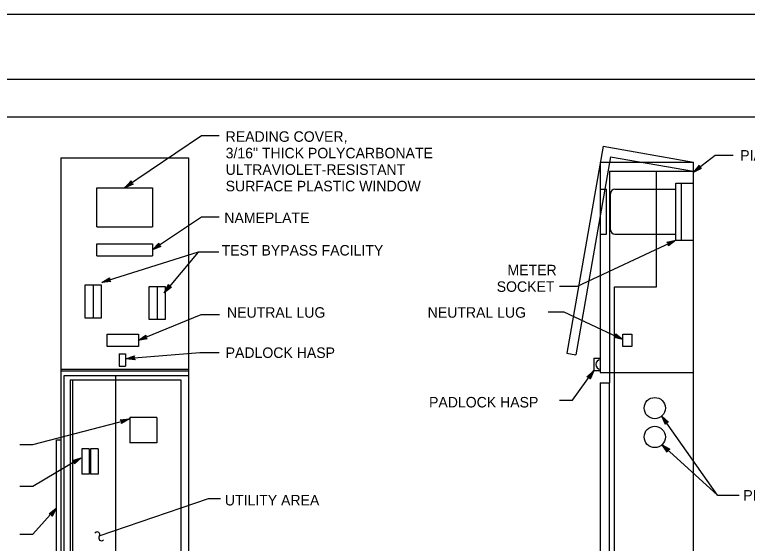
# Model space of a CAD drawing. Extents: x -894 to 866, y -472 to 714.
# Drawn here: x -618.7 to -130.6, y 361.4 to 713.6 of the extents above; entities that cross this region are included whole.
import ezdxf

# ---------------------------------------------------------------- set-up
doc = ezdxf.new("R2010")
doc.units = 0
for name, color, linetype in [('border_PLOTTING-ELEMENTS', 7, 'Continuous'), ('border_rw_22x34_Cut_Lines', 7, 'Continuous'), ('border_SHEET', 7, 'Continuous'), ('es_CELL-anno', 7, 'Continuous'), ('es_DETAIL', 7, 'Continuous')]:
    doc.layers.add(name, color=color, linetype=linetype)

msp = doc.modelspace()

# ---------------------------------------------------------------- linework, layer by layer
at = {"layer": 'border_PLOTTING-ELEMENTS'}
for points in [[(-894.04, -472.44), (865.96, -472.44), (865.96, 713.56), (-894.04, 713.56)], [(-864.04, 670.56), (835.96, 670.56), (835.96, -429.44), (-864.04, -429.44)]]:
    msp.add_lwpolyline(points, close=True, dxfattribs=at)
at = {"layer": 'border_rw_22x34_Cut_Lines'}
msp.add_lwpolyline([(-864.04, 670.56), (835.96, 670.56), (835.96, -429.44), (-864.04, -429.44)], close=True, dxfattribs=at)
at = {"layer": 'border_SHEET'}
msp.add_line((-814.04, 645.56), (810.96, 645.56), dxfattribs=at)
at = {"layer": 'es_CELL-anno'}
for p, q in [((-162.72, 613.35), (-166.54, 608.53)), ((-166.54, 608.53), (-161.04, 611.28)), ((-162.66, 612.94), (-165.46, 609.4)), ((-165.45, 609.4), (-161.45, 611.41)), ((-162.62, 612.51), (-164.39, 610.27)), ((-164.39, 610.27), (-161.8, 611.56)), ((-162.54, 612.13), (-163.32, 611.14)), ((-163.32, 611.14), (-162.21, 611.7)), ((-162.5, 611.8), (-162.72, 613.35)), ((-162.72, 613.35), (-162.72, 613.35)), ((-161.04, 611.28), (-162.5, 611.8)), ((-161.04, 611.28), (-161.04, 611.28)), ((-166.54, 608.53), (-166.54, 608.53)), ((-545.4, 598.27), (-541.19, 602.75)), ((-539.69, 600.54), (-545.4, 598.27)), ((-540.07, 600.72), (-544.26, 599.05)), ((-544.25, 599.06), (-541.18, 602.32)), ((-543.12, 599.83), (-541.14, 601.93)), ((-540.46, 600.88), (-543.12, 599.83)), ((-541.98, 600.6), (-541.13, 601.51)), ((-540.8, 601.07), (-541.98, 600.6)), ((-541.19, 602.75), (-541.19, 602.75)), ((-541.19, 602.75), (-541.1, 601.2)), ((-541.1, 601.2), (-539.69, 600.54)), ((-539.69, 600.54), (-539.69, 600.54)), ((-545.4, 598.27), (-545.4, 598.27)), ((-184.16, 561.92), (-178.16, 563.28)), ((-182.86, 561.05), (-184.16, 561.92)), ((-184.16, 561.92), (-184.16, 561.92)), ((-183.81, 561.7), (-179.41, 562.69)), ((-183.45, 561.47), (-180.66, 562.1)), ((-183.14, 561.23), (-181.91, 561.51)), ((-178.16, 563.28), (-183.02, 559.51)), ((-179.42, 562.68), (-182.96, 559.94)), ((-180.66, 562.1), (-182.95, 560.32)), ((-181.91, 561.51), (-182.89, 560.75)), ((-178.16, 563.28), (-178.16, 563.28)), ((-183.02, 559.51), (-182.86, 561.05)), ((-183.02, 559.51), (-183.02, 559.51)), ((-496.56, 555.41), (-560.73, 535.22)), ((-544.63, 484.34), (-538.79, 486.25)), ((-538.53, 483.6), (-544.63, 484.34)), ((-544.63, 484.34), (-544.63, 484.34)), ((-538.78, 483.93), (-543.26, 484.47)), ((-543.25, 484.48), (-538.99, 485.87)), ((-541.88, 484.61), (-539.13, 485.51)), ((-539.05, 484.26), (-541.88, 484.61)), ((-540.51, 484.74), (-539.33, 485.13)), ((-539.26, 484.59), (-540.51, 484.74)), ((-538.79, 486.25), (-539.46, 484.85)), ((-539.46, 484.85), (-538.53, 483.6)), ((-538.79, 486.25), (-538.79, 486.25)), ((-538.53, 483.6), (-538.53, 483.6)), ((-237.54, 472.26), (-232.94, 476.34)), ((-237.13, 472.23), (-233.75, 475.22)), ((-236.7, 472.21), (-234.56, 474.1)), ((-234.56, 474.1), (-235.71, 471.45)), ((-233.75, 475.21), (-235.53, 471.1)), ((-232.94, 476.34), (-235.38, 470.7)), ((-232.94, 476.34), (-232.94, 476.34)), ((-235.99, 472.13), (-237.54, 472.26)), ((-237.54, 472.26), (-237.54, 472.26)), ((-236.32, 472.15), (-235.37, 472.98)), ((-235.38, 470.7), (-235.99, 472.13)), ((-235.37, 472.98), (-235.86, 471.85)), ((-235.38, 470.7), (-235.38, 470.7)), ((-548.32, 443.63), (-542.21, 444.34)), ((-542.21, 444.34), (-547.44, 441.11)), ((-542.21, 444.34), (-542.21, 444.34)), ((-150.51, 393.43), (-187.63, 446.07)), ((-185.13, 440.45), (-187.63, 446.07)), ((-187.63, 446.07), (-187.63, 446.07)), ((-187.63, 446.07), (-182.99, 442.04)), ((-184.97, 440.84), (-186.81, 444.96)), ((-186.8, 444.96), (-183.42, 442.02)), ((-547.12, 442.63), (-548.32, 443.63)), ((-548.32, 443.63), (-548.32, 443.63)), ((-548, 443.37), (-543.51, 443.88)), ((-547.66, 443.11), (-544.82, 443.43)), ((-547.44, 441.11), (-547.12, 442.63)), ((-547.44, 441.11), (-547.44, 441.11)), ((-547.38, 442.84), (-546.12, 442.98)), ((-543.52, 443.88), (-547.34, 441.53)), ((-544.82, 443.43), (-547.28, 441.91)), ((-546.12, 442.98), (-547.18, 442.33)), ((-184.83, 441.24), (-185.99, 443.85)), ((-185.99, 443.85), (-183.8, 441.95)), ((-184.65, 441.59), (-185.16, 442.74)), ((-185.16, 442.74), (-184.23, 441.93)), ((-184.53, 441.89), (-185.13, 440.45)), ((-185.13, 440.45), (-185.13, 440.45)), ((-182.99, 442.04), (-184.53, 441.89)), ((-182.99, 442.04), (-182.99, 442.04)), ((-187.36, 427.07), (-150.51, 393.43)), ((-150.51, 393.43), (-136.13, 393.43)), ((-595.81, 381), (-590.95, 384.76)), ((-594.27, 380.76), (-595.81, 381)), ((-595.81, 381), (-595.81, 381)), ((-595.4, 380.94), (-591.83, 383.7)), ((-594.97, 380.89), (-592.71, 382.64)), ((-594.59, 380.8), (-593.59, 381.57)), ((-593.75, 379.29), (-594.27, 380.76)), ((-593.59, 381.57), (-594.16, 380.47)), ((-592.71, 382.64), (-594.03, 380.06)), ((-591.83, 383.69), (-593.88, 379.7)), ((-590.95, 384.76), (-593.75, 379.29)), ((-590.95, 384.76), (-590.95, 384.76)), ((-593.75, 379.29), (-593.75, 379.29))]:
    msp.add_line(p, q, dxfattribs=at)
for points in [[(-482.51, 632.84), (-494.16, 632.84), (-545.43, 598.28)], [(-140.06, 619.84), (-151.97, 619.84), (-166.54, 608.53)], [(-482.51, 578.68), (-494.16, 578.68), (-526.93, 556.88)], [(-255.72, 532.59), (-243.81, 532.59), (-178.16, 563.28)], [(-482.75, 555.41), (-496.56, 555.41), (-519.05, 528.31)], [(-482.16, 513.67), (-494.74, 513.67), (-536.32, 496.55)], [(-263.18, 515.68), (-252.87, 515.68), (-213.46, 497.26)], [(-482.51, 488.37), (-495.37, 488.37), (-544.63, 484.34)], [(-255.72, 456.75), (-247.02, 456.75), (-232.94, 476.44)], [(-615.2, 427.21), (-606.55, 427.21), (-544.3, 443.4)], [(-615.2, 399.55), (-606.55, 399.55), (-575.85, 417.6)], [(-481.57, 391.04), (-489.8, 391.04), (-562.73, 366.06)], [(-615.2, 367.36), (-606.55, 367.36), (-590.95, 384.76)]]:
    msp.add_lwpolyline(points, dxfattribs=at)
for points in [[(-521.28, 559.05), (-526.93, 556.88), (-522.74, 561.24), (-522.72, 560.83), (-525.79, 557.64), (-521.65, 559.23), (-522.01, 559.4), (-524.66, 558.38), (-522.7, 560.43), (-522.68, 560.02), (-523.53, 559.13), (-522.38, 559.58), (-522.67, 559.71), (-522.74, 561.24), (-522.67, 559.71)], [(-554.7, 535.73), (-560.73, 535.22), (-555.49, 538.24), (-555.58, 537.84), (-559.42, 535.63), (-555, 536), (-555.3, 536.27), (-558.13, 536.03), (-555.68, 537.45), (-555.77, 537.05), (-556.83, 536.44), (-555.61, 536.54), (-555.84, 536.75), (-555.49, 538.24), (-555.84, 536.75)], [(-514.27, 532.02), (-519.05, 528.31), (-516.29, 533.7), (-516.15, 533.31), (-518.18, 529.37), (-514.67, 532.08), (-515.07, 532.14), (-517.31, 530.41), (-516.02, 532.93), (-515.89, 532.54), (-516.45, 531.45), (-515.47, 532.2), (-515.78, 532.25), (-516.29, 533.7), (-515.78, 532.25)], [(-530.36, 497.58), (-536.32, 496.55), (-531.36, 500.01), (-531.42, 499.6), (-535.05, 497.07), (-530.68, 497.82), (-531.01, 498.06), (-533.8, 497.58), (-531.48, 499.2), (-531.54, 498.8), (-532.55, 498.1), (-531.33, 498.31), (-531.59, 498.5), (-531.36, 500.01), (-531.59, 498.5)], [(-218.25, 500.96), (-213.46, 497.26), (-219.37, 498.58), (-219.03, 498.81), (-214.7, 497.84), (-218.21, 500.55), (-218.17, 500.15), (-215.92, 498.42), (-218.69, 499.03), (-218.35, 499.26), (-217.16, 498.99), (-218.13, 499.75), (-218.1, 499.43), (-219.37, 498.58), (-218.1, 499.43)], [(-183.89, 422.12), (-187.36, 427.07), (-182.11, 424.06), (-182.5, 423.94), (-186.34, 426.15), (-183.81, 422.52), (-183.72, 422.92), (-185.35, 425.24), (-182.9, 423.83), (-183.29, 423.71), (-184.35, 424.32), (-183.64, 423.31), (-183.58, 423.62), (-182.11, 424.06), (-183.58, 423.62)], [(-580.08, 416.5), (-574.32, 418.35), (-578.75, 414.23), (-578.74, 414.64), (-575.5, 417.66), (-579.72, 416.3), (-579.36, 416.11), (-576.66, 416.98), (-578.74, 415.05), (-578.73, 415.45), (-577.84, 416.29), (-579.01, 415.91), (-578.73, 415.76), (-578.75, 414.23), (-578.73, 415.76)]]:
    msp.add_lwpolyline(points, close=True, dxfattribs=at)
for centre, start, end in [((-563.74, 367.13), 321.9824, 149.4829), ((-560.91, 364.93), 142.1634, 315.8849)]:
    msp.add_arc(centre, 1.8, start, end, dxfattribs=at)
at = {"layer": 'es_DETAIL'}
for p, q in [((-226.54, 625.95), (-250.85, 488.08)), ((-226.54, 625.95), (-166.54, 615.28)), ((-587.93, 618.28), (-587.93, 166.28)), ((-587.93, 618.28), (-502.93, 618.28)), ((-502.93, 618.28), (-502.93, 166.28)), ((-221.64, 618.93), (-244.89, 487.03)), ((-228.54, 615.28), (-166.54, 615.28)), ((-228.54, 615.28), (-228.54, 475.28)), ((-221.64, 618.93), (-166.54, 609.21)), ((-166.54, 166.28), (-166.54, 615.28)), ((-222.48, 609.21), (-222.48, 475.28)), ((-222.48, 609.21), (-166.54, 609.21)), ((-191.12, 532.2), (-191.12, 609.21)), ((-178.16, 601.28), (-166.54, 601.28)), ((-178.16, 563.28), (-178.16, 601.28)), ((-174.54, 563.28), (-174.54, 601.28)), ((-563.93, 598.28), (-526.93, 598.28)), ((-563.93, 572.28), (-563.93, 598.28)), ((-526.93, 598.28), (-526.93, 572.28)), ((-228.54, 597.28), (-224.39, 597.28)), ((-224.39, 567.28), (-224.39, 597.28)), ((-218.83, 597.28), (-178.16, 597.28)), ((-221.83, 570.28), (-221.83, 594.28)), ((-563.93, 572.28), (-526.93, 572.28)), ((-228.54, 567.28), (-224.39, 567.28)), ((-218.83, 567.28), (-178.16, 567.28)), ((-178.16, 563.28), (-166.54, 563.28)), ((-563.93, 560.82), (-526.93, 560.82)), ((-563.93, 552.94), (-563.93, 560.82)), ((-526.93, 560.82), (-526.93, 552.94)), ((-563.93, 552.94), (-526.93, 552.94)), ((-566.31, 533.61), (-566.31, 511.47)), ((-523.75, 532.55), (-523.75, 510.41)), ((-219.02, 166.28), (-219.02, 532.2)), ((-219.02, 532.2), (-191.12, 532.2)), ((-549, 487.65), (-544.9, 487.65)), ((-549, 487.65), (-549, 479.44)), ((-544.9, 487.65), (-544.9, 479.44)), ((-250.85, 488.08), (-244.89, 487.03)), ((-232.94, 484.65), (-228.54, 484.65)), ((-232.94, 484.65), (-232.94, 476.44)), ((-549, 479.44), (-544.9, 479.44)), ((-587.93, 477.28), (-502.93, 477.28)), ((-587.93, 476.28), (-502.93, 476.28)), ((-232.94, 476.44), (-228.54, 476.44)), ((-228.54, 475.28), (-166.54, 475.28)), ((-228.54, 475.28), (-222.48, 475.28)), ((-222.48, 475.28), (-222.48, 468.28)), ((-585.72, 473.19), (-502.93, 473.19)), ((-585.72, 181.28), (-585.72, 473.19)), ((-581.82, 470.22), (-581.82, 182.82)), ((-581.82, 470.22), (-507.93, 470.22)), ((-580.06, 182.82), (-580.06, 470.22)), ((-551.5, 473.19), (-551.5, 181.28)), ((-507.93, 470.22), (-507.93, 182.82)), ((-228.54, 468.3), (-228.54, 179.28)), ((-228.54, 468.28), (-222.48, 468.28)), ((-222.48, 179.28), (-222.48, 468.28)), ((-541.93, 445.28), (-541.93, 428.28)), ((-523.93, 445.28), (-541.93, 445.28)), ((-523.93, 445.28), (-523.93, 428.28)), ((-590.93, 430.28), (-587.93, 430.28)), ((-590.93, 193.28), (-590.93, 430.28)), ((-523.93, 428.28), (-541.93, 428.28)), ((-574, 424.39), (-574, 407.34)), ((-569, 424.39), (-574, 424.39)), ((-569, 424.39), (-569, 407.34)), ((-568.15, 424.39), (-568.15, 407.34)), ((-563.15, 424.39), (-568.15, 424.39)), ((-563.15, 424.39), (-563.15, 407.34)), ((-569, 407.34), (-574, 407.34)), ((-563.15, 407.34), (-568.15, 407.34))]:
    msp.add_line(p, q, dxfattribs=at)
for points in [[(-571.64, 533.61), (-560.98, 533.61), (-560.98, 511.47), (-571.64, 511.47)], [(-529.08, 532.55), (-518.42, 532.55), (-518.42, 510.41), (-529.08, 510.41)], [(-557.01, 500.68), (-536.24, 500.68), (-536.24, 492.48), (-557.01, 492.48)], [(-213.46, 500.68), (-207.57, 500.68), (-207.57, 492.48), (-213.46, 492.48)]]:
    msp.add_lwpolyline(points, close=True, dxfattribs=at)
for centre in [(-192.22, 451.46), (-192.22, 432.25)]:
    msp.add_circle(centre, 7.08, dxfattribs=at)
for centre, radius, start, end in [((-218.83, 594.28), 3, 90, 180), ((-218.83, 570.28), 3, 180, 270), ((-228.54, 480.54), 3.08, 90, 270)]:
    msp.add_arc(centre, radius, start, end, dxfattribs=at)

# ---------------------------------------------------------------- texts
at = {"layer": 'es_CELL-anno'}
for s, p in [('READING COVER,', (-478.13, 628.85)), ('3/16" THICK POLYCARBONATE', (-478.13, 617.85)), ('PIANO HINGE', (-135.31, 616.34)), ('ULTRAVIOLET-RESISTANT', (-478.13, 606.85)), ('SURFACE PLASTIC WINDOW', (-478.13, 595.86)), ('NAMEPLATE', (-479.01, 574.7)), ('TEST BYPASS FACILITY', (-480.8, 553.09)), ('METER', (-290.37, 539.91)), ('SOCKET', (-297.56, 528.91)), ('NEUTRAL LUG', (-477.25, 511.67)), ('NEUTRAL LUG', (-343.55, 511.67)), ('PADLOCK HASP', (-478.13, 484.87)), ('PADLOCK HASP', (-342.64, 451.88)), ('PEU WINDOW', (-133.24, 389.86)), ('UTILITY AREA', (-478.67, 386.6))]:
    msp.add_text(s, height=7, dxfattribs=at).set_placement(p)

doc.saveas('drawing.dxf')
